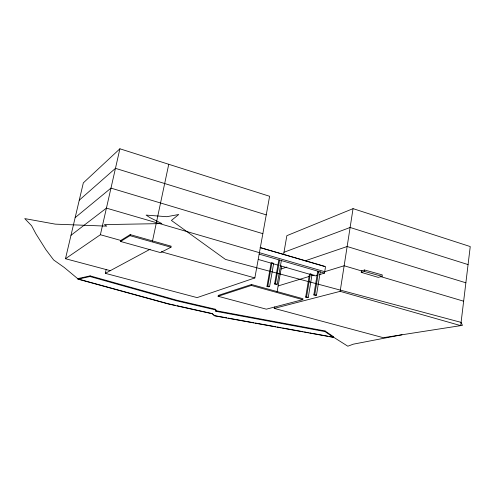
<?xml version="1.0" encoding="UTF-8"?>
<svg xmlns="http://www.w3.org/2000/svg" width="495" height="495" viewBox="0 0 495 495"><rect width="100%" height="100%" fill="white"/><g stroke="black" fill="none" stroke-linecap="round" stroke-linejoin="round"><path stroke-width="0.74" d="M382.078 276.352L382.289 274.904L364.561 269.992L361.43 270.889L361.214 272.337L378.242 277.373L382.078 276.352L364.345 271.446L361.214 272.337M364.345 271.446L364.561 269.992M333.531 337.404L333.624 336.817L325.054 330.963L215.938 310.687L215.672 309.301L176.659 300.199L90.121 275.888L78.154 278.543L78.012 279.161L168.102 303.93L212.275 313.787L214.539 315.822L333.531 337.404L324.955 331.57L215.82 311.293L215.672 309.301M340.152 291.351L353.053 208.643L470.25 246.566L460.69 325.63L340.152 291.351L274.224 308.391L274.484 306.894M324.955 331.57L325.054 330.963M313.842 294.933L314.764 294.692L318.563 271.371L317.642 271.656L313.842 294.933L315.55 295.416L316.478 295.169L320.265 271.866M319.566 274.595L324.503 273.098L325.555 266.57L260.048 247.556L324.466 266.465M302.798 299.654L302.952 298.726L251.503 284.507L218.276 295.41L218.109 296.276L266.347 309.177L302.798 299.654L251.336 285.448L218.109 296.276M305.687 297.093L309.48 274.193L310.371 273.914L312.048 274.397L308.274 297.328L307.376 297.563L305.687 297.093L306.578 296.858L308.274 297.328M306.578 296.858L310.371 273.914M274.607 283.969L275.468 283.703L279.601 260.048L278.735 260.364L274.607 283.969L276.377 284.464L277.243 284.198L281.358 260.562M277.089 291.932L281.593 265.982M283.579 254.56L286.859 235.676L353.053 208.643M269.565 286.58L273.661 263.328L271.922 262.826L271.087 263.13L266.978 286.358L268.729 286.84L269.565 286.58L267.814 286.091L266.978 286.358M267.814 286.091L271.922 262.826M251.336 285.448L251.503 284.507M106.14 269.676L105.317 273.339L197.103 297.613L254.851 277.936L269.608 196.274L119.901 148.791L83.333 182.872L65.476 258.724L110.305 270.654M215.82 311.293L215.938 310.687M170.954 247.24L171.165 246.207L130.222 234.618L120.817 240.452L120.594 241.467L160.473 252.605L170.954 247.24L129.993 235.663L120.594 241.467M152.423 241.368L168.752 164.284M129.993 235.663L130.222 234.618M78.012 279.161L89.979 276.526L90.121 275.888M65.476 258.724L100.386 234.735L119.901 148.791M79.262 200.172L115.465 168.343L266.242 214.873M75.147 217.639L110.973 188.119L262.845 233.671M70.995 235.292L106.425 208.123L324.732 271.699M105.317 273.339L150.164 249.214M283.975 252.271L350.114 227.477L468.072 264.59M273.661 263.328L272.819 263.625L258.353 259.46M281.067 269.026L286.877 267.046M305.025 260.865L347.144 246.516L465.869 282.793M278.128 285.943L309.666 276.303M311.869 275.628L314.065 274.96M324.336 271.817L344.143 265.765L361.845 271.012M317.45 275.239L315.334 275.876L311.633 274.812M402.008 334.769L353.306 344.173L347.83 346.209L333.562 337.213L329.101 336.402M226.673 317.821L214.576 315.624L212.312 313.589M228.183 318.093L253.892 322.759M255.401 323.031L275.814 326.737M277.324 327.009L281.104 327.696M282.62 327.968L303.033 331.675M304.543 331.947L306.052 332.219M306.807 332.355L308.298 332.628M309.783 332.894L311.268 333.166M312.753 333.438L327.616 336.13M168.145 303.726L175.632 305.403M177.13 305.737L211.563 313.422M215.56 309.907L176.536 300.812L89.979 276.526M274.224 308.391L383.266 337.689L462.448 325.357L461.055 322.369L225.448 259.411L171.406 220.43L178.751 214.496L166.834 216.705L146.105 215.09L149.837 217.559L161.915 223.592L104.414 224.606L106.759 226.147L55.298 224.142L24.75 218.598L31.587 225.714L35.888 233.788L45.856 249.616L53.646 259.962L64.22 267.449L78.061 278.957L167.397 303.522M100.386 234.735L121.157 240.545M161.24 251.757L254.851 277.936M275.468 283.703L277.243 284.198M314.764 294.692L316.478 295.169M273.153 263.724L277.59 265.004M279.811 265.642L310.594 274.515M259.157 254.108L324.503 273.098M317.642 271.656L318.774 271.99M380.29 276.482L463.642 301.195"/></g></svg>
